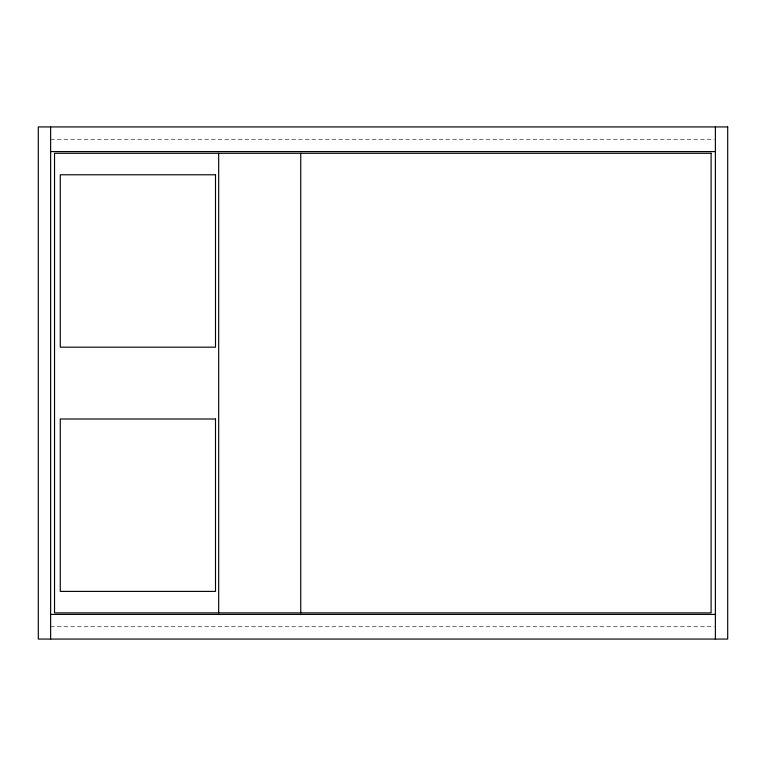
<?xml version="1.0" encoding="UTF-8"?>
<svg xmlns="http://www.w3.org/2000/svg" width="766" height="766" viewBox="0 0 766 766"><rect width="100%" height="100%" fill="white"/><g stroke="black" fill="none" stroke-linecap="round" stroke-linejoin="round"><path stroke-width="0.57" stroke-dasharray="3.83 2.87" d="M50.623 139.259L714.18 139.259M50.623 626.741L714.18 626.741"/><path stroke-width="1.15" d="M50.623 151.591L715.377 151.591M50.623 614.409L715.377 614.409M715.377 126.936L715.377 639.064M300.741 153.286L300.741 612.886M218.674 153.286L218.674 612.886M50.623 126.936L50.623 639.064M727.7 126.936L38.3 126.936L38.3 639.064L727.7 639.064L727.7 126.936M711.097 153.286L54.53 153.286L54.53 612.886L711.097 612.886L711.097 153.286M215.505 174.782L60.275 174.782L60.275 347.18L215.505 347.18L215.505 174.782M215.505 419.002L60.275 419.002L60.275 591.4L215.505 591.4L215.505 419.002"/></g></svg>
